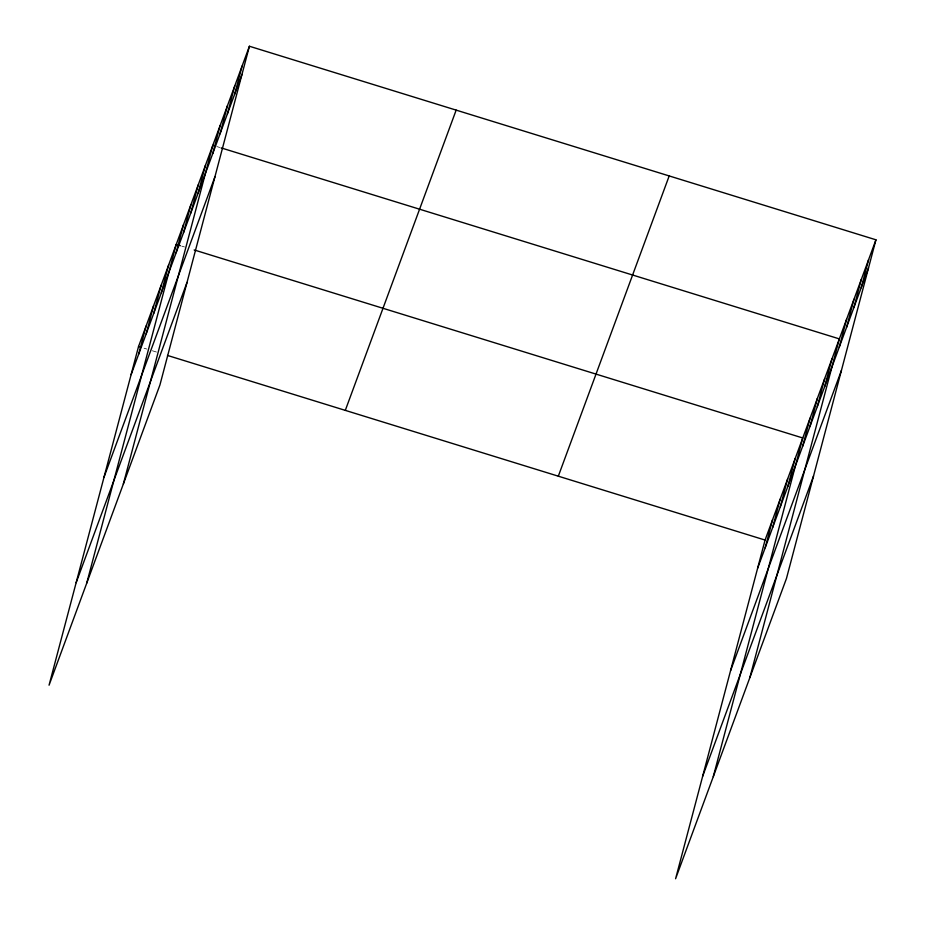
<?xml version="1.0" encoding="UTF-8"?>
<svg xmlns="http://www.w3.org/2000/svg" width="925" height="925" viewBox="0 0 925 925"><rect width="100%" height="100%" fill="white"/><g stroke="black" fill="none" stroke-linecap="round" stroke-linejoin="round"><path stroke-width="0.69" stroke-dasharray="4.62 3.47" d="M216.959 146.612L219.722 147.457M181.751 246.119L184.514 246.975M144.057 348.205L146.821 349.06M152.324 350.76L156.464 352.043"/><path stroke-width="1.39" d="M249.415 46.25L138.542 346.505L49.06 685.194L159.933 384.939L249.415 46.25L875.94 239.806L786.458 578.495L675.585 878.75L765.067 540.061L875.94 239.806M138.657 354.206L146.081 326.086M146.196 333.786L153.619 305.666M153.735 313.367L161.158 285.247M161.274 292.947L168.697 264.839M86.753 583.097L176.236 244.42L180.375 245.692M176.132 252.722L183.555 224.602M183.451 232.903L190.874 204.783M190.77 213.085L198.193 184.965M198.077 193.267L205.512 165.147M123.349 484.018L212.831 145.329L215.583 146.185M212.715 153.631L220.15 125.511M220.034 133.813L227.458 105.704M227.353 114.006L234.777 85.886M234.673 94.188L242.096 66.068M765.183 547.762L772.606 519.642M772.722 527.342L780.145 499.234M780.261 506.935L787.684 478.815M787.799 486.515L795.222 458.395M713.279 776.665L802.761 437.976L194.157 249.947M802.657 446.278L810.08 418.158M809.976 426.46L817.399 398.34M817.284 406.642L824.718 378.533M824.603 386.835L832.038 358.715M749.863 677.586L839.357 338.897L221.098 147.884M839.241 347.199L846.664 319.079M846.56 327.381L853.983 299.261M853.879 307.562L861.302 279.442M861.198 287.744L868.621 259.624M131.119 374.625L241.992 74.37M104.039 477.103L214.912 176.86M76.139 582.704L187.012 282.449M345.303 410.376L456.164 110.121M558.318 476.19L669.191 175.935M757.644 568.181L868.506 267.926M730.565 670.671L841.426 370.416M702.665 776.26L813.538 476.005M138.542 346.505L141.305 347.349M167.494 355.443L765.067 540.061"/></g></svg>
